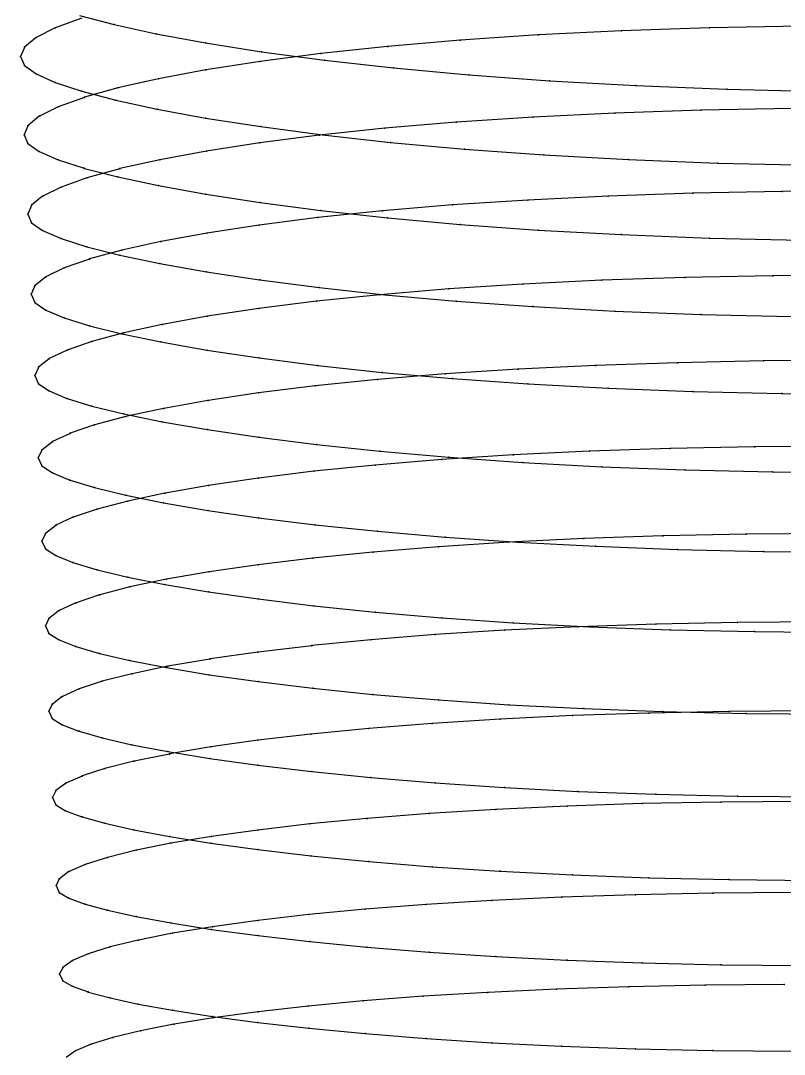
# Model space of a CAD drawing. Extents: x 0 to 4.67, y -4.5 to 1.66.
# Drawn here: x 0.191 to 0.741, y -2.796 to -2.052 of the extents above; entities that cross this region are included whole.
import ezdxf

# ---------------------------------------------------------------- set-up
doc = ezdxf.new("R2010")
doc.units = 0
doc.layers.get('0').update_dxf_attribs({"linetype": 'CONTINUOUS'})

msp = doc.modelspace()

# ---------------------------------------------------------------- linework, layer by layer
at = {"color": 4}
for points in [[(0.23485, -2.05025), (0.21571, -2.05727), (0.21564, -2.05729), (0.20194, -2.0642), (0.20185, -2.06426), (0.19364, -2.07121), (0.19355, -2.07134), (0.19078, -2.07795), (0.19355, -2.08445), (0.19355, -2.08445), (0.20185, -2.09043), (0.21562, -2.09661), (0.21564, -2.09662), (0.23483, -2.10291), (0.23485, -2.10291), (0.25939, -2.10932), (0.25939, -2.10932), (0.28913, -2.11576), (0.28913, -2.11576), (0.32394, -2.12214), (0.32394, -2.12214), (0.36366, -2.12834), (0.36368, -2.12834), (0.40808, -2.13422), (0.4081, -2.13422), (0.45701, -2.13965), (0.45704, -2.13965), (0.51021, -2.1445), (0.51022, -2.1445), (0.5674, -2.14866), (0.56743, -2.14866), (0.62835, -2.15204), (0.62837, -2.15204), (0.69273, -2.15455), (0.69273, -2.15455), (0.76023, -2.15613)], [(0.23309, -2.04826), (0.25806, -2.05487), (0.25806, -2.05487), (0.28834, -2.06151), (0.28834, -2.06151), (0.32376, -2.06808), (0.32376, -2.06809), (0.36418, -2.07447), (0.36421, -2.07447), (0.40939, -2.08052), (0.40942, -2.08052), (0.4592, -2.0861), (0.45922, -2.08611), (0.51334, -2.09109), (0.51335, -2.09109), (0.57154, -2.09536), (0.57157, -2.09536), (0.63357, -2.09882), (0.6336, -2.09882), (0.6991, -2.1014), (0.6991, -2.1014), (0.7678, -2.10302)], [(0.75291, -2.05595), (0.68664, -2.05727), (0.68656, -2.05727), (0.62338, -2.05941), (0.62332, -2.05942), (0.56349, -2.06239), (0.56343, -2.06239), (0.5073, -2.06615), (0.50721, -2.06615), (0.45502, -2.07062), (0.45496, -2.07063), (0.40694, -2.07573), (0.40687, -2.07573), (0.36328, -2.08137), (0.36322, -2.08138), (0.32426, -2.08744), (0.32417, -2.08746), (0.29006, -2.09384), (0.28997, -2.09386), (0.26082, -2.10047), (0.26074, -2.10049), (0.2367, -2.10723), (0.23663, -2.10725), (0.21782, -2.11407), (0.21776, -2.11409), (0.20429, -2.1208), (0.2042, -2.12085), (0.19614, -2.12761), (0.19605, -2.12774), (0.19333, -2.13414), (0.19605, -2.14048), (0.19605, -2.14048), (0.2042, -2.14626), (0.21774, -2.15224), (0.21776, -2.15225), (0.23661, -2.15833), (0.23663, -2.15834), (0.26074, -2.16454), (0.26074, -2.16454), (0.28997, -2.17079), (0.28997, -2.17079), (0.32417, -2.17698), (0.32417, -2.17698), (0.3632, -2.183), (0.36322, -2.183), (0.40685, -2.18871), (0.40687, -2.18871), (0.45493, -2.19399), (0.45496, -2.19399), (0.50721, -2.19871), (0.50721, -2.19871), (0.5634, -2.20276), (0.56343, -2.20276), (0.62329, -2.20605), (0.62332, -2.20605), (0.68655, -2.2085), (0.68656, -2.2085), (0.75288, -2.21005)], [(0.74582, -2.1152), (0.68068, -2.11649), (0.6806, -2.11649), (0.61851, -2.1186), (0.61845, -2.1186), (0.55966, -2.12151), (0.5596, -2.12151), (0.50443, -2.12517), (0.50435, -2.12518), (0.45305, -2.12953), (0.45299, -2.12954), (0.4058, -2.13451), (0.40574, -2.13451), (0.3629, -2.14), (0.36284, -2.14001), (0.32455, -2.1459), (0.32447, -2.14592), (0.29093, -2.15212), (0.29085, -2.15214), (0.26221, -2.15857), (0.26212, -2.15859), (0.23849, -2.16514), (0.23843, -2.16516), (0.21994, -2.17177), (0.21988, -2.1718), (0.20664, -2.17831), (0.20656, -2.17837), (0.19863, -2.18493), (0.19855, -2.18506), (0.19587, -2.19125), (0.19855, -2.19744), (0.19855, -2.19744), (0.20656, -2.20302), (0.21986, -2.2088), (0.21988, -2.20881), (0.23841, -2.2147), (0.23843, -2.21471), (0.26212, -2.22072), (0.26212, -2.22072), (0.29085, -2.22677), (0.29085, -2.22677), (0.32446, -2.23278), (0.32447, -2.23278), (0.36281, -2.23862), (0.36284, -2.23862), (0.40571, -2.24417), (0.40574, -2.24417), (0.45297, -2.2493), (0.45299, -2.2493), (0.50435, -2.25389), (0.50435, -2.25389), (0.55957, -2.25783), (0.5596, -2.25783), (0.61843, -2.26104), (0.61845, -2.26104), (0.6806, -2.26343), (0.6806, -2.26343), (0.74579, -2.26495)], [(0.80559, -2.17446), (0.73891, -2.17494), (0.73885, -2.17494), (0.67485, -2.17622), (0.67477, -2.17622), (0.61375, -2.17828), (0.61369, -2.17828), (0.55591, -2.18112), (0.55585, -2.18113), (0.50164, -2.1847), (0.50156, -2.18471), (0.45115, -2.18895), (0.45109, -2.18896), (0.40471, -2.19379), (0.40465, -2.1938), (0.36256, -2.19913), (0.3625, -2.19914), (0.32487, -2.20487), (0.32479, -2.20489), (0.29184, -2.21092), (0.29175, -2.21093), (0.2636, -2.21718), (0.26352, -2.2172), (0.2403, -2.22355), (0.24024, -2.22357), (0.22207, -2.22999), (0.22201, -2.23002), (0.209, -2.23633), (0.20892, -2.23639), (0.20113, -2.24275), (0.20105, -2.24288), (0.19842, -2.24887), (0.20105, -2.25491), (0.20105, -2.25491), (0.20892, -2.26029), (0.22199, -2.26588), (0.22201, -2.26589), (0.24022, -2.27159), (0.24024, -2.27159), (0.26352, -2.27741), (0.26352, -2.27741), (0.29175, -2.28327), (0.29175, -2.28327), (0.32478, -2.28909), (0.32479, -2.28909), (0.36247, -2.29476), (0.3625, -2.29476), (0.40463, -2.30014), (0.40465, -2.30014), (0.45107, -2.30513), (0.45109, -2.30513), (0.50156, -2.30959), (0.50156, -2.30959), (0.55583, -2.31343), (0.55585, -2.31343), (0.61367, -2.31655), (0.61369, -2.31655), (0.67476, -2.31888), (0.67477, -2.31888), (0.73882, -2.32037), (0.73885, -2.32037), (0.80556, -2.32096)], [(0.79771, -2.23508), (0.73218, -2.23557), (0.73212, -2.23557), (0.66921, -2.23682), (0.66914, -2.23682), (0.60917, -2.23884), (0.60911, -2.23884), (0.55232, -2.24162), (0.55226, -2.24162), (0.49898, -2.24511), (0.4989, -2.24511), (0.44936, -2.24925), (0.4493, -2.24925), (0.40372, -2.25396), (0.40366, -2.25396), (0.36228, -2.25915), (0.36223, -2.25916), (0.32524, -2.26473), (0.32516, -2.26474), (0.29278, -2.2706), (0.29269, -2.27062), (0.26503, -2.27668), (0.26495, -2.2767), (0.24213, -2.28287), (0.24207, -2.28289), (0.22421, -2.28912), (0.22415, -2.28914), (0.21136, -2.29526), (0.21128, -2.29532), (0.20363, -2.30149), (0.20355, -2.30162), (0.20096, -2.30742), (0.20355, -2.3133), (0.20355, -2.3133), (0.21128, -2.31849), (0.22413, -2.32389), (0.22415, -2.3239), (0.24205, -2.32941), (0.24207, -2.32941), (0.26495, -2.33504), (0.26495, -2.33504), (0.29269, -2.34071), (0.29269, -2.34071), (0.32516, -2.34635), (0.32516, -2.34635), (0.3622, -2.35185), (0.36223, -2.35185), (0.40364, -2.35707), (0.40366, -2.35707), (0.44928, -2.36191), (0.4493, -2.36191), (0.4989, -2.36625), (0.4989, -2.36625), (0.55224, -2.36998), (0.55226, -2.36998), (0.60908, -2.37302), (0.60911, -2.37302), (0.66913, -2.3753), (0.66914, -2.3753), (0.73209, -2.37675), (0.73212, -2.37675), (0.79768, -2.37734)], [(0.79003, -2.29644), (0.72562, -2.29692), (0.72557, -2.29693), (0.66374, -2.29816), (0.66366, -2.29816), (0.60472, -2.30014), (0.60466, -2.30014), (0.54885, -2.30285), (0.54879, -2.30286), (0.49642, -2.30625), (0.49634, -2.30626), (0.44765, -2.31029), (0.44759, -2.31029), (0.40279, -2.31487), (0.40273, -2.31488), (0.36207, -2.31992), (0.36201, -2.31993), (0.32566, -2.32534), (0.32558, -2.32535), (0.29375, -2.33104), (0.29367, -2.33106), (0.26648, -2.33694), (0.2664, -2.33696), (0.24397, -2.34294), (0.24391, -2.34296), (0.22636, -2.349), (0.2263, -2.34903), (0.21373, -2.35496), (0.21365, -2.35502), (0.20613, -2.361), (0.20605, -2.36113), (0.2035, -2.36673), (0.20605, -2.37247), (0.20605, -2.37247), (0.21365, -2.37747), (0.22628, -2.38268), (0.2263, -2.38269), (0.24389, -2.38801), (0.24391, -2.38802), (0.2664, -2.39346), (0.2664, -2.39346), (0.29367, -2.39895), (0.29367, -2.39895), (0.32558, -2.40441), (0.32558, -2.40441), (0.36199, -2.40973), (0.36201, -2.40974), (0.40271, -2.4148), (0.40273, -2.4148), (0.44757, -2.4195), (0.44759, -2.4195), (0.49634, -2.42371), (0.49634, -2.42371), (0.54876, -2.42734), (0.54879, -2.42734), (0.60464, -2.4303), (0.60466, -2.4303), (0.66366, -2.43252), (0.66366, -2.43252), (0.72554, -2.43394), (0.72557, -2.43394), (0.79, -2.43452)], [(0.78248, -2.3583), (0.71918, -2.35878), (0.71913, -2.35878), (0.65836, -2.35999), (0.65829, -2.36), (0.60036, -2.36193), (0.6003, -2.36193), (0.54545, -2.36458), (0.54539, -2.36458), (0.49393, -2.3679), (0.49385, -2.3679), (0.44599, -2.37182), (0.44593, -2.37183), (0.40191, -2.37628), (0.40185, -2.37628), (0.36188, -2.38118), (0.36182, -2.38119), (0.3261, -2.38645), (0.32602, -2.38646), (0.29474, -2.39198), (0.29466, -2.39199), (0.26794, -2.3977), (0.26786, -2.39772), (0.24582, -2.40352), (0.24576, -2.40354), (0.22851, -2.4094), (0.22845, -2.40942), (0.2161, -2.41517), (0.21602, -2.41522), (0.20863, -2.42102), (0.20855, -2.42115), (0.20605, -2.42655), (0.20855, -2.43214), (0.20855, -2.43214), (0.21602, -2.43696), (0.22843, -2.44199), (0.22845, -2.442), (0.24574, -2.44713), (0.24576, -2.44714), (0.26786, -2.45239), (0.26786, -2.45239), (0.29466, -2.4577), (0.29466, -2.4577), (0.32602, -2.46298), (0.32602, -2.46298), (0.3618, -2.46814), (0.36182, -2.46814), (0.40182, -2.47305), (0.40185, -2.47305), (0.44591, -2.47761), (0.44593, -2.47761), (0.49385, -2.4817), (0.49385, -2.4817), (0.54537, -2.48523), (0.54539, -2.48523), (0.60028, -2.48811), (0.6003, -2.48811), (0.65828, -2.49027), (0.65829, -2.49027), (0.7191, -2.49166), (0.71913, -2.49166), (0.78246, -2.49223)], [(0.77518, -2.42118), (0.71296, -2.42166), (0.71291, -2.42167), (0.65318, -2.42286), (0.65311, -2.42286), (0.59617, -2.42476), (0.59611, -2.42476), (0.54219, -2.42735), (0.54214, -2.42735), (0.49155, -2.43058), (0.49148, -2.43058), (0.44444, -2.4344), (0.44438, -2.43441), (0.4011, -2.43873), (0.40105, -2.43874), (0.36176, -2.4435), (0.36171, -2.44351), (0.32659, -2.44861), (0.32652, -2.44862), (0.29577, -2.45397), (0.29569, -2.45399), (0.26943, -2.45952), (0.26935, -2.45954), (0.24768, -2.46516), (0.24762, -2.46518), (0.23067, -2.47086), (0.23061, -2.47088), (0.21847, -2.47645), (0.21839, -2.4765), (0.21113, -2.48212), (0.21105, -2.48224), (0.20859, -2.48746), (0.21105, -2.49291), (0.21105, -2.49291), (0.21839, -2.49754), (0.23059, -2.50239), (0.23061, -2.5024), (0.2476, -2.50735), (0.24762, -2.50735), (0.26935, -2.51243), (0.26935, -2.51243), (0.29569, -2.51756), (0.29569, -2.51756), (0.32652, -2.52267), (0.32652, -2.52267), (0.36169, -2.52766), (0.36171, -2.52766), (0.40103, -2.53242), (0.40105, -2.53242), (0.44436, -2.53684), (0.44438, -2.53684), (0.49147, -2.54081), (0.49148, -2.54081), (0.54212, -2.54424), (0.54214, -2.54424), (0.59609, -2.54704), (0.59611, -2.54704), (0.6531, -2.54915), (0.65311, -2.54915), (0.71288, -2.55051), (0.71291, -2.55051), (0.77516, -2.55108)], [(0.768, -2.48466), (0.70685, -2.48514), (0.7068, -2.48514), (0.64809, -2.48632), (0.64802, -2.48632), (0.59206, -2.48817), (0.59201, -2.48818), (0.53901, -2.4907), (0.53896, -2.4907), (0.48924, -2.49385), (0.48917, -2.49385), (0.44294, -2.49757), (0.44288, -2.49757), (0.40035, -2.50177), (0.40029, -2.50178), (0.36168, -2.5064), (0.36162, -2.50641), (0.32711, -2.51136), (0.32704, -2.51137), (0.29682, -2.51656), (0.29674, -2.51658), (0.27093, -2.52194), (0.27085, -2.52196), (0.24955, -2.5274), (0.2495, -2.52742), (0.23283, -2.53292), (0.23278, -2.53294), (0.22085, -2.53833), (0.22077, -2.53838), (0.21363, -2.54382), (0.21355, -2.54394), (0.21114, -2.54898), (0.21355, -2.55428), (0.21355, -2.55428), (0.22077, -2.55873), (0.23276, -2.5634), (0.23278, -2.56341), (0.24948, -2.56818), (0.2495, -2.56819), (0.27085, -2.57309), (0.27085, -2.57309), (0.29674, -2.57804), (0.29674, -2.57804), (0.32704, -2.58298), (0.32704, -2.58298), (0.3616, -2.58781), (0.36162, -2.58781), (0.40027, -2.59242), (0.40029, -2.59242), (0.44286, -2.5967), (0.44288, -2.5967), (0.48917, -2.60056), (0.48917, -2.60056), (0.53894, -2.60389), (0.53896, -2.60389), (0.59198, -2.60661), (0.59201, -2.60661), (0.64802, -2.60866), (0.64802, -2.60866), (0.70677, -2.60999), (0.7068, -2.60999), (0.76798, -2.61055)], [(0.76094, -2.54868), (0.70084, -2.54916), (0.70079, -2.54916), (0.6431, -2.55032), (0.64303, -2.55032), (0.58803, -2.55214), (0.58798, -2.55214), (0.5359, -2.5546), (0.53585, -2.55461), (0.48699, -2.55767), (0.48691, -2.55767), (0.44148, -2.56129), (0.44143, -2.56129), (0.39962, -2.56537), (0.39957, -2.56538), (0.36163, -2.56986), (0.36157, -2.56987), (0.32766, -2.57467), (0.32758, -2.57468), (0.29788, -2.57971), (0.29781, -2.57973), (0.27244, -2.58492), (0.27236, -2.58494), (0.25144, -2.59021), (0.25138, -2.59023), (0.235, -2.59554), (0.23495, -2.59557), (0.22322, -2.60078), (0.22315, -2.60083), (0.21613, -2.60609), (0.21605, -2.60622), (0.21368, -2.61106), (0.21605, -2.61622), (0.21605, -2.61622), (0.22315, -2.6205), (0.23493, -2.62499), (0.23495, -2.625), (0.25136, -2.6296), (0.25138, -2.6296), (0.27236, -2.63432), (0.27236, -2.63432), (0.29781, -2.6391), (0.29781, -2.6391), (0.32758, -2.64388), (0.32758, -2.64388), (0.36155, -2.64855), (0.36157, -2.64855), (0.39955, -2.65301), (0.39957, -2.65301), (0.4414, -2.65716), (0.44143, -2.65716), (0.48691, -2.66089), (0.48691, -2.66089), (0.53582, -2.66413), (0.53585, -2.66413), (0.58796, -2.66678), (0.58798, -2.66678), (0.64302, -2.66877), (0.64303, -2.66877), (0.70076, -2.67007), (0.70079, -2.67007), (0.76091, -2.67063)], [(0.75405, -2.61378), (0.69499, -2.61426), (0.69494, -2.61426), (0.63824, -2.6154), (0.63817, -2.6154), (0.58413, -2.61718), (0.58407, -2.61718), (0.53289, -2.61958), (0.53284, -2.61959), (0.48482, -2.62257), (0.48475, -2.62258), (0.4401, -2.62609), (0.44005, -2.62609), (0.39897, -2.63005), (0.39891, -2.63006), (0.36162, -2.63441), (0.36157, -2.63442), (0.32824, -2.63907), (0.32816, -2.63908), (0.29898, -2.64395), (0.2989, -2.64397), (0.27397, -2.649), (0.2739, -2.64901), (0.25333, -2.65412), (0.25327, -2.65413), (0.23718, -2.65928), (0.23713, -2.6593), (0.2256, -2.66433), (0.22553, -2.66438), (0.21863, -2.66948), (0.21856, -2.6696), (0.21623, -2.67427), (0.21856, -2.67929), (0.21856, -2.67929), (0.22553, -2.6834), (0.23711, -2.68772), (0.23713, -2.68772), (0.25326, -2.69215), (0.25327, -2.69215), (0.2739, -2.6967), (0.2739, -2.6967), (0.2989, -2.70131), (0.2989, -2.70131), (0.32816, -2.70592), (0.32816, -2.70592), (0.36155, -2.71043), (0.36157, -2.71043), (0.39889, -2.71475), (0.39891, -2.71475), (0.44002, -2.71877), (0.44005, -2.71877), (0.48475, -2.72239), (0.48475, -2.72239), (0.53282, -2.72553), (0.53284, -2.72553), (0.58405, -2.7281), (0.58407, -2.7281), (0.63817, -2.73005), (0.63817, -2.73005), (0.69492, -2.73131), (0.69494, -2.73131), (0.75403, -2.73186)], [(0.74723, -2.67938), (0.6892, -2.67986), (0.68915, -2.67986), (0.63344, -2.68098), (0.63337, -2.68099), (0.58027, -2.68272), (0.58021, -2.68273), (0.52992, -2.68507), (0.52987, -2.68507), (0.48269, -2.68798), (0.48262, -2.68798), (0.43875, -2.69139), (0.43869, -2.6914), (0.39833, -2.69524), (0.39827, -2.69525), (0.36163, -2.69947), (0.36158, -2.69947), (0.32883, -2.70398), (0.32876, -2.70399), (0.30008, -2.70871), (0.30001, -2.70872), (0.27551, -2.71358), (0.27544, -2.7136), (0.25523, -2.71854), (0.25517, -2.71855), (0.23936, -2.72352), (0.23931, -2.72355), (0.22798, -2.72841), (0.22791, -2.72846), (0.22113, -2.73338), (0.22106, -2.7335), (0.21877, -2.73799), (0.22106, -2.74287), (0.22106, -2.74287), (0.22791, -2.74681), (0.23929, -2.75096), (0.23931, -2.75097), (0.25516, -2.75522), (0.25517, -2.75523), (0.27544, -2.7596), (0.27544, -2.7596), (0.30001, -2.76404), (0.30001, -2.76404), (0.32876, -2.76849), (0.32876, -2.76849), (0.36156, -2.77285), (0.36158, -2.77285), (0.39826, -2.77702), (0.39827, -2.77702), (0.43867, -2.78091), (0.43869, -2.78091), (0.48262, -2.78442), (0.48262, -2.78442), (0.52985, -2.78746), (0.52987, -2.78746), (0.58019, -2.78996), (0.58021, -2.78996), (0.63337, -2.79185), (0.63337, -2.79185), (0.68912, -2.79309), (0.68915, -2.79309), (0.74721, -2.79363)], [(0.74055, -2.74567), (0.7405, -2.74567), (0.68348, -2.74615), (0.68344, -2.74615), (0.6287, -2.74725), (0.62864, -2.74725), (0.57646, -2.74895), (0.57641, -2.74895), (0.527, -2.75124), (0.52695, -2.75124), (0.4806, -2.75407), (0.48053, -2.75407), (0.43743, -2.75738), (0.43738, -2.75739), (0.39772, -2.76112), (0.39767, -2.76112), (0.36167, -2.76521), (0.36162, -2.76522), (0.32944, -2.76958), (0.32937, -2.76959), (0.3012, -2.77415), (0.30113, -2.77417), (0.27706, -2.77887), (0.27699, -2.77889), (0.25713, -2.78365), (0.25708, -2.78367), (0.24155, -2.78847), (0.24149, -2.78849), (0.23037, -2.79319), (0.2303, -2.79323), (0.22364, -2.79799)]]:
    msp.add_lwpolyline(points, dxfattribs=at)
at = {"color": 2}
for p in [(0.21564, -2.05729, 37.1762), (0.21571, -2.05727, 37.1762), (0.25806, -2.05487, 36.2196), (0.25806, -2.05487, 36.2196), (0.62332, -2.05942, 38.1453), (0.62338, -2.05941, 38.1453), (0.68656, -2.05727, 38.1453), (0.68664, -2.05727, 38.1453), (0.20185, -2.06426, 37.1762), (0.20194, -2.0642, 37.1762), (0.28834, -2.06151, 36.2196), (0.28834, -2.06151, 36.2196), (0.50721, -2.06615, 38.1453), (0.5073, -2.06615, 38.1453), (0.56343, -2.06239, 38.1453), (0.56349, -2.06239, 38.1453), (0.19355, -2.07134, 37.1762), (0.19364, -2.07121, 37.1762), (0.32376, -2.06808, 36.2196), (0.32376, -2.06809, 36.2196), (0.36418, -2.07447, 36.2196), (0.36421, -2.07447, 36.2196), (0.45496, -2.07063, 38.1453), (0.45502, -2.07062, 38.1453), (0.19078, -2.07795, 37.1762), (0.36322, -2.08138, 38.1453), (0.36328, -2.08137, 38.1453), (0.40687, -2.07573, 38.1453), (0.40694, -2.07573, 38.1453), (0.40939, -2.08052, 36.2196), (0.40942, -2.08052, 36.2196), (0.19355, -2.08445, 37.1762), (0.19355, -2.08445, 37.1762), (0.32417, -2.08746, 38.1453), (0.32426, -2.08744, 38.1453), (0.4592, -2.0861, 36.2196), (0.45922, -2.08611, 36.2196), (0.20185, -2.09043, 37.1762), (0.21562, -2.09661, 37.1762), (0.21564, -2.09662, 37.1762), (0.28997, -2.09386, 38.1453), (0.29006, -2.09384, 38.1453), (0.51334, -2.09109, 36.2196), (0.51335, -2.09109, 36.2196), (0.57154, -2.09536, 36.2196), (0.57157, -2.09536, 36.2196), (0.23483, -2.10291, 37.1762), (0.23485, -2.10291, 37.1762), (0.26074, -2.10049, 38.1453), (0.26082, -2.10047, 38.1453), (0.63357, -2.09882, 36.2196), (0.6336, -2.09882, 36.2196), (0.6991, -2.1014, 36.2196), (0.6991, -2.1014, 36.2196), (0.23663, -2.10725, 38.1453), (0.2367, -2.10723, 38.1453), (0.25939, -2.10932, 37.1762), (0.25939, -2.10932, 37.1762), (0.21776, -2.11409, 38.1453), (0.21782, -2.11407, 38.1453), (0.28913, -2.11576, 37.1762), (0.28913, -2.11576, 37.1762), (0.61845, -2.1186, 39.1268), (0.61851, -2.1186, 39.1268), (0.6806, -2.11649, 39.1268), (0.68068, -2.11649, 39.1268), (0.2042, -2.12085, 38.1453), (0.20429, -2.1208, 38.1453), (0.32394, -2.12214, 37.1762), (0.32394, -2.12214, 37.1762), (0.50435, -2.12518, 39.1268), (0.50443, -2.12517, 39.1268), (0.5596, -2.12151, 39.1268), (0.55966, -2.12151, 39.1268), (0.19333, -2.13414, 38.1453), (0.19605, -2.12774, 38.1453), (0.19614, -2.12761, 38.1453), (0.36366, -2.12834, 37.1762), (0.36368, -2.12834, 37.1762), (0.40808, -2.13422, 37.1762), (0.4081, -2.13422, 37.1762), (0.45299, -2.12954, 39.1268), (0.45305, -2.12953, 39.1268), (0.19605, -2.14048, 38.1453), (0.19605, -2.14048, 38.1453), (0.36284, -2.14001, 39.1268), (0.3629, -2.14, 39.1268), (0.40574, -2.13451, 39.1268), (0.4058, -2.13451, 39.1268), (0.45701, -2.13965, 37.1762), (0.45704, -2.13965, 37.1762), (0.2042, -2.14626, 38.1453), (0.32447, -2.14592, 39.1268), (0.32455, -2.1459, 39.1268), (0.51021, -2.1445, 37.1762), (0.51022, -2.1445, 37.1762), (0.5674, -2.14866, 37.1762), (0.56743, -2.14866, 37.1762), (0.21774, -2.15224, 38.1453), (0.21776, -2.15225, 38.1453), (0.29085, -2.15214, 39.1268), (0.29093, -2.15212, 39.1268), (0.62835, -2.15204, 37.1762), (0.62837, -2.15204, 37.1762), (0.69273, -2.15455, 37.1762), (0.69273, -2.15455, 37.1762), (0.23661, -2.15833, 38.1453), (0.23663, -2.15834, 38.1453), (0.26212, -2.15859, 39.1268), (0.26221, -2.15857, 39.1268), (0.23843, -2.16516, 39.1268), (0.23849, -2.16514, 39.1268), (0.26074, -2.16454, 38.1453), (0.26074, -2.16454, 38.1453), (0.28997, -2.17079, 38.1453), (0.28997, -2.17079, 38.1453), (0.20656, -2.17837, 39.1268), (0.20664, -2.17831, 39.1268), (0.21988, -2.1718, 39.1268), (0.21994, -2.17177, 39.1268), (0.32417, -2.17698, 38.1453), (0.32417, -2.17698, 38.1453), (0.61369, -2.17828, 40.1208), (0.61375, -2.17828, 40.1208), (0.67477, -2.17622, 40.1208), (0.67485, -2.17622, 40.1208), (0.73885, -2.17494, 40.1208), (0.73891, -2.17494, 40.1208), (0.19855, -2.18506, 39.1268), (0.19863, -2.18493, 39.1268), (0.3632, -2.183, 38.1453), (0.36322, -2.183, 38.1453), (0.50156, -2.18471, 40.1208), (0.50164, -2.1847, 40.1208), (0.55585, -2.18113, 40.1208), (0.55591, -2.18112, 40.1208), (0.19587, -2.19125, 39.1268), (0.40465, -2.1938, 40.1208), (0.40471, -2.19379, 40.1208), (0.40685, -2.18871, 38.1453), (0.40687, -2.18871, 38.1453), (0.45109, -2.18896, 40.1208), (0.45115, -2.18895, 40.1208), (0.19855, -2.19744, 39.1268), (0.19855, -2.19744, 39.1268), (0.3625, -2.19914, 40.1208), (0.36256, -2.19913, 40.1208), (0.45493, -2.19399, 38.1453), (0.45496, -2.19399, 38.1453), (0.50721, -2.19871, 38.1453), (0.50721, -2.19871, 38.1453), (0.20656, -2.20302, 39.1268), (0.21986, -2.2088, 39.1268), (0.21988, -2.20881, 39.1268), (0.32479, -2.20489, 40.1208), (0.32487, -2.20487, 40.1208), (0.5634, -2.20276, 38.1453), (0.56343, -2.20276, 38.1453), (0.62329, -2.20605, 38.1453), (0.62332, -2.20605, 38.1453), (0.68655, -2.2085, 38.1453), (0.68656, -2.2085, 38.1453), (0.23841, -2.2147, 39.1268), (0.23843, -2.21471, 39.1268), (0.29175, -2.21093, 40.1208), (0.29184, -2.21092, 40.1208), (0.24024, -2.22357, 40.1208), (0.2403, -2.22355, 40.1208), (0.26212, -2.22072, 39.1268), (0.26212, -2.22072, 39.1268), (0.26352, -2.2172, 40.1208), (0.2636, -2.21718, 40.1208), (0.22201, -2.23002, 40.1208), (0.22207, -2.22999, 40.1208), (0.29085, -2.22677, 39.1268), (0.29085, -2.22677, 39.1268), (0.20892, -2.23639, 40.1208), (0.209, -2.23633, 40.1208), (0.32446, -2.23278, 39.1268), (0.32447, -2.23278, 39.1268), (0.66914, -2.23682, 41.1273), (0.66921, -2.23682, 41.1273), (0.73212, -2.23557, 41.1273), (0.73218, -2.23557, 41.1273), (0.20105, -2.24288, 40.1208), (0.20113, -2.24275, 40.1208), (0.36281, -2.23862, 39.1268), (0.36284, -2.23862, 39.1268), (0.40571, -2.24417, 39.1268), (0.40574, -2.24417, 39.1268), (0.4989, -2.24511, 41.1273), (0.49898, -2.24511, 41.1273), (0.55226, -2.24162, 41.1273), (0.55232, -2.24162, 41.1273), (0.60911, -2.23884, 41.1273), (0.60917, -2.23884, 41.1273), (0.19842, -2.24887, 40.1208), (0.4493, -2.24925, 41.1273), (0.44936, -2.24925, 41.1273), (0.45297, -2.2493, 39.1268), (0.45299, -2.2493, 39.1268), (0.20105, -2.25491, 40.1208), (0.20105, -2.25491, 40.1208), (0.20892, -2.26029, 40.1208), (0.36223, -2.25916, 41.1273), (0.36228, -2.25915, 41.1273), (0.40366, -2.25396, 41.1273), (0.40372, -2.25396, 41.1273), (0.50435, -2.25389, 39.1268), (0.50435, -2.25389, 39.1268), (0.55957, -2.25783, 39.1268), (0.5596, -2.25783, 39.1268), (0.22199, -2.26588, 40.1208), (0.22201, -2.26589, 40.1208), (0.32516, -2.26474, 41.1273), (0.32524, -2.26473, 41.1273), (0.61843, -2.26104, 39.1268), (0.61845, -2.26104, 39.1268), (0.6806, -2.26343, 39.1268), (0.6806, -2.26343, 39.1268), (0.24022, -2.27159, 40.1208), (0.24024, -2.27159, 40.1208), (0.29269, -2.27062, 41.1273), (0.29278, -2.2706, 41.1273), (0.24207, -2.28289, 41.1273), (0.24213, -2.28287, 41.1273), (0.26352, -2.27741, 40.1208), (0.26352, -2.27741, 40.1208), (0.26495, -2.2767, 41.1273), (0.26503, -2.27668, 41.1273), (0.22415, -2.28914, 41.1273), (0.22421, -2.28912, 41.1273), (0.29175, -2.28327, 40.1208), (0.29175, -2.28327, 40.1208), (0.32478, -2.28909, 40.1208), (0.32479, -2.28909, 40.1208), (0.21128, -2.29532, 41.1273), (0.21136, -2.29526, 41.1273), (0.36247, -2.29476, 40.1208), (0.3625, -2.29476, 40.1208), (0.72557, -2.29693, 42.1462), (0.72562, -2.29692, 42.1462), (0.20355, -2.30162, 41.1273), (0.20363, -2.30149, 41.1273), (0.40463, -2.30014, 40.1208), (0.40465, -2.30014, 40.1208), (0.45107, -2.30513, 40.1208), (0.45109, -2.30513, 40.1208), (0.54879, -2.30286, 42.1462), (0.54885, -2.30285, 42.1462), (0.60466, -2.30014, 42.1462), (0.60472, -2.30014, 42.1462), (0.66366, -2.29816, 42.1462), (0.66374, -2.29816, 42.1462), (0.20096, -2.30742, 41.1273), (0.44759, -2.31029, 42.1462), (0.44765, -2.31029, 42.1462), (0.49634, -2.30626, 42.1462), (0.49642, -2.30625, 42.1462), (0.50156, -2.30959, 40.1208), (0.50156, -2.30959, 40.1208), (0.20355, -2.3133, 41.1273), (0.20355, -2.3133, 41.1273), (0.21128, -2.31849, 41.1273), (0.36201, -2.31993, 42.1462), (0.36207, -2.31992, 42.1462), (0.40273, -2.31488, 42.1462), (0.40279, -2.31487, 42.1462), (0.55583, -2.31343, 40.1208), (0.55585, -2.31343, 40.1208), (0.61367, -2.31655, 40.1208), (0.61369, -2.31655, 40.1208), (0.67476, -2.31888, 40.1208), (0.67477, -2.31888, 40.1208), (0.73882, -2.32037, 40.1208), (0.73885, -2.32037, 40.1208), (0.22413, -2.32389, 41.1273), (0.22415, -2.3239, 41.1273), (0.32558, -2.32535, 42.1462), (0.32566, -2.32534, 42.1462), (0.24205, -2.32941, 41.1273), (0.24207, -2.32941, 41.1273), (0.26495, -2.33504, 41.1273), (0.26495, -2.33504, 41.1273), (0.29367, -2.33106, 42.1462), (0.29375, -2.33104, 42.1462), (0.2664, -2.33696, 42.1462), (0.26648, -2.33694, 42.1462), (0.29269, -2.34071, 41.1273), (0.29269, -2.34071, 41.1273), (0.2263, -2.34903, 42.1462), (0.22636, -2.349, 42.1462), (0.24391, -2.34296, 42.1462), (0.24397, -2.34294, 42.1462), (0.32516, -2.34635, 41.1273), (0.32516, -2.34635, 41.1273), (0.21365, -2.35502, 42.1462), (0.21373, -2.35496, 42.1462), (0.3622, -2.35185, 41.1273), (0.36223, -2.35185, 41.1273), (0.40364, -2.35707, 41.1273), (0.40366, -2.35707, 41.1273), (0.20605, -2.36113, 42.1462), (0.20613, -2.361, 42.1462), (0.44928, -2.36191, 41.1273), (0.4493, -2.36191, 41.1273), (0.54539, -2.36458, 43.1776), (0.54545, -2.36458, 43.1776), (0.6003, -2.36193, 43.1776), (0.60036, -2.36193, 43.1776), (0.65829, -2.36, 43.1776), (0.65836, -2.35999, 43.1776), (0.71913, -2.35878, 43.1776), (0.71918, -2.35878, 43.1776), (0.2035, -2.36673, 42.1462), (0.44593, -2.37183, 43.1776), (0.44599, -2.37182, 43.1776), (0.49385, -2.3679, 43.1776), (0.49393, -2.3679, 43.1776), (0.4989, -2.36625, 41.1273), (0.4989, -2.36625, 41.1273), (0.55224, -2.36998, 41.1273), (0.55226, -2.36998, 41.1273), (0.20605, -2.37247, 42.1462), (0.20605, -2.37247, 42.1462), (0.21365, -2.37747, 42.1462), (0.40185, -2.37628, 43.1776), (0.40191, -2.37628, 43.1776), (0.60908, -2.37302, 41.1273), (0.60911, -2.37302, 41.1273), (0.66913, -2.3753, 41.1273), (0.66914, -2.3753, 41.1273), (0.73209, -2.37675, 41.1273), (0.73212, -2.37675, 41.1273), (0.22628, -2.38268, 42.1462), (0.2263, -2.38269, 42.1462), (0.32602, -2.38646, 43.1776), (0.3261, -2.38645, 43.1776), (0.36182, -2.38119, 43.1776), (0.36188, -2.38118, 43.1776), (0.24389, -2.38801, 42.1462), (0.24391, -2.38802, 42.1462), (0.2664, -2.39346, 42.1462), (0.2664, -2.39346, 42.1462), (0.29466, -2.39199, 43.1776), (0.29474, -2.39198, 43.1776), (0.26786, -2.39772, 43.1776), (0.26794, -2.3977, 43.1776), (0.29367, -2.39895, 42.1462), (0.29367, -2.39895, 42.1462), (0.22845, -2.40942, 43.1776), (0.22851, -2.4094, 43.1776), (0.24576, -2.40354, 43.1776), (0.24582, -2.40352, 43.1776), (0.32558, -2.40441, 42.1462), (0.32558, -2.40441, 42.1462), (0.21602, -2.41522, 43.1776), (0.2161, -2.41517, 43.1776), (0.36199, -2.40973, 42.1462), (0.36201, -2.40974, 42.1462), (0.40271, -2.4148, 42.1462), (0.40273, -2.4148, 42.1462), (0.20855, -2.42115, 43.1776), (0.20863, -2.42102, 43.1776), (0.44757, -2.4195, 42.1462), (0.44759, -2.4195, 42.1462), (0.49634, -2.42371, 42.1462), (0.49634, -2.42371, 42.1462), (0.65311, -2.42286, 44.2215), (0.65318, -2.42286, 44.2215), (0.71291, -2.42167, 44.2215), (0.71296, -2.42166, 44.2215), (0.20605, -2.42655, 43.1776), (0.49148, -2.43058, 44.2215), (0.49155, -2.43058, 44.2215), (0.54214, -2.42735, 44.2215), (0.54219, -2.42735, 44.2215), (0.54876, -2.42734, 42.1462), (0.54879, -2.42734, 42.1462), (0.59611, -2.42476, 44.2215), (0.59617, -2.42476, 44.2215), (0.60464, -2.4303, 42.1462), (0.60466, -2.4303, 42.1462), (0.20855, -2.43214, 43.1776), (0.20855, -2.43214, 43.1776), (0.21602, -2.43696, 43.1776), (0.40105, -2.43874, 44.2215), (0.4011, -2.43873, 44.2215), (0.44438, -2.43441, 44.2215), (0.44444, -2.4344, 44.2215), (0.66366, -2.43252, 42.1462), (0.66366, -2.43252, 42.1462), (0.72554, -2.43394, 42.1462), (0.72557, -2.43394, 42.1462), (0.22843, -2.44199, 43.1776), (0.22845, -2.442, 43.1776), (0.36171, -2.44351, 44.2215), (0.36176, -2.4435, 44.2215), (0.24574, -2.44713, 43.1776), (0.24576, -2.44714, 43.1776), (0.26786, -2.45239, 43.1776), (0.26786, -2.45239, 43.1776), (0.29569, -2.45399, 44.2215), (0.29577, -2.45397, 44.2215), (0.32652, -2.44862, 44.2215), (0.32659, -2.44861, 44.2215), (0.26935, -2.45954, 44.2215), (0.26943, -2.45952, 44.2215), (0.29466, -2.4577, 43.1776), (0.29466, -2.4577, 43.1776), (0.24762, -2.46518, 44.2215), (0.24768, -2.46516, 44.2215), (0.32602, -2.46298, 43.1776), (0.32602, -2.46298, 43.1776), (0.3618, -2.46814, 43.1776), (0.36182, -2.46814, 43.1776), (0.21839, -2.4765, 44.2215), (0.21847, -2.47645, 44.2215), (0.23061, -2.47088, 44.2215), (0.23067, -2.47086, 44.2215), (0.40182, -2.47305, 43.1776), (0.40185, -2.47305, 43.1776), (0.21105, -2.48224, 44.2215), (0.21113, -2.48212, 44.2215), (0.44591, -2.47761, 43.1776), (0.44593, -2.47761, 43.1776), (0.49385, -2.4817, 43.1776), (0.49385, -2.4817, 43.1776), (0.20859, -2.48746, 44.2215), (0.53896, -2.4907, 45.2778), (0.53901, -2.4907, 45.2778), (0.54537, -2.48523, 43.1776), (0.54539, -2.48523, 43.1776), (0.59201, -2.48818, 45.2778), (0.59206, -2.48817, 45.2778), (0.60028, -2.48811, 43.1776), (0.6003, -2.48811, 43.1776), (0.64802, -2.48632, 45.2778), (0.64809, -2.48632, 45.2778), (0.65828, -2.49027, 43.1776), (0.65829, -2.49027, 43.1776), (0.7068, -2.48514, 45.2778), (0.70685, -2.48514, 45.2778), (0.21105, -2.49291, 44.2215), (0.21105, -2.49291, 44.2215), (0.21839, -2.49754, 44.2215), (0.44288, -2.49757, 45.2778), (0.44294, -2.49757, 45.2778), (0.48917, -2.49385, 45.2778), (0.48924, -2.49385, 45.2778), (0.7191, -2.49166, 43.1776), (0.71913, -2.49166, 43.1776), (0.23059, -2.50239, 44.2215), (0.23061, -2.5024, 44.2215), (0.40029, -2.50178, 45.2778), (0.40035, -2.50177, 45.2778), (0.2476, -2.50735, 44.2215), (0.24762, -2.50735, 44.2215), (0.26935, -2.51243, 44.2215), (0.26935, -2.51243, 44.2215), (0.32704, -2.51137, 45.2778), (0.32711, -2.51136, 45.2778), (0.36162, -2.50641, 45.2778), (0.36168, -2.5064, 45.2778), (0.29569, -2.51756, 44.2215), (0.29569, -2.51756, 44.2215), (0.29674, -2.51658, 45.2778), (0.29682, -2.51656, 45.2778), (0.2495, -2.52742, 45.2778), (0.24955, -2.5274, 45.2778), (0.27085, -2.52196, 45.2778), (0.27093, -2.52194, 45.2778), (0.32652, -2.52267, 44.2215), (0.32652, -2.52267, 44.2215), (0.36169, -2.52766, 44.2215), (0.36171, -2.52766, 44.2215), (0.23278, -2.53294, 45.2778), (0.23283, -2.53292, 45.2778), (0.40103, -2.53242, 44.2215), (0.40105, -2.53242, 44.2215), (0.22077, -2.53838, 45.2778), (0.22085, -2.53833, 45.2778), (0.44436, -2.53684, 44.2215), (0.44438, -2.53684, 44.2215), (0.49147, -2.54081, 44.2215), (0.49148, -2.54081, 44.2215), (0.21114, -2.54898, 45.2778), (0.21355, -2.54394, 45.2778), (0.21363, -2.54382, 45.2778), (0.54212, -2.54424, 44.2215), (0.54214, -2.54424, 44.2215), (0.59609, -2.54704, 44.2215), (0.59611, -2.54704, 44.2215), (0.64303, -2.55032, 46.3467), (0.6431, -2.55032, 46.3467), (0.6531, -2.54915, 44.2215), (0.65311, -2.54915, 44.2215), (0.70079, -2.54916, 46.3467), (0.70084, -2.54916, 46.3467), (0.71288, -2.55051, 44.2215), (0.71291, -2.55051, 44.2215), (0.21355, -2.55428, 45.2778), (0.21355, -2.55428, 45.2778), (0.48691, -2.55767, 46.3467), (0.48699, -2.55767, 46.3467), (0.53585, -2.55461, 46.3467), (0.5359, -2.5546, 46.3467), (0.58798, -2.55214, 46.3467), (0.58803, -2.55214, 46.3467), (0.22077, -2.55873, 45.2778), (0.23276, -2.5634, 45.2778), (0.23278, -2.56341, 45.2778), (0.39957, -2.56538, 46.3467), (0.39962, -2.56537, 46.3467), (0.44143, -2.56129, 46.3467), (0.44148, -2.56129, 46.3467), (0.24948, -2.56818, 45.2778), (0.2495, -2.56819, 45.2778), (0.27085, -2.57309, 45.2778), (0.27085, -2.57309, 45.2778), (0.36157, -2.56987, 46.3467), (0.36163, -2.56986, 46.3467), (0.29674, -2.57804, 45.2778), (0.29674, -2.57804, 45.2778), (0.29781, -2.57973, 46.3467), (0.29788, -2.57971, 46.3467), (0.32758, -2.57468, 46.3467), (0.32766, -2.57467, 46.3467), (0.27236, -2.58494, 46.3467), (0.27244, -2.58492, 46.3467), (0.32704, -2.58298, 45.2778), (0.32704, -2.58298, 45.2778), (0.3616, -2.58781, 45.2778), (0.36162, -2.58781, 45.2778), (0.23495, -2.59557, 46.3467), (0.235, -2.59554, 46.3467), (0.25138, -2.59023, 46.3467), (0.25144, -2.59021, 46.3467), (0.40027, -2.59242, 45.2778), (0.40029, -2.59242, 45.2778), (0.22315, -2.60083, 46.3467), (0.22322, -2.60078, 46.3467), (0.44286, -2.5967, 45.2778), (0.44288, -2.5967, 45.2778), (0.48917, -2.60056, 45.2778), (0.48917, -2.60056, 45.2778), (0.21605, -2.60622, 46.3467), (0.21613, -2.60609, 46.3467), (0.53894, -2.60389, 45.2778), (0.53896, -2.60389, 45.2778), (0.59198, -2.60661, 45.2778), (0.59201, -2.60661, 45.2778), (0.64802, -2.60866, 45.2778), (0.64802, -2.60866, 45.2778), (0.70677, -2.60999, 45.2778), (0.7068, -2.60999, 45.2778), (0.21368, -2.61106, 46.3467), (0.21605, -2.61622, 46.3467), (0.21605, -2.61622, 46.3467), (0.58407, -2.61718, 47.4279), (0.58413, -2.61718, 47.4279), (0.63817, -2.6154, 47.4279), (0.63824, -2.6154, 47.4279), (0.69494, -2.61426, 47.4279), (0.69499, -2.61426, 47.4279), (0.22315, -2.6205, 46.3467), (0.23493, -2.62499, 46.3467), (0.23495, -2.625, 46.3467), (0.48475, -2.62258, 47.4279), (0.48482, -2.62257, 47.4279), (0.53284, -2.61959, 47.4279), (0.53289, -2.61958, 47.4279), (0.25136, -2.6296, 46.3467), (0.25138, -2.6296, 46.3467), (0.39891, -2.63006, 47.4279), (0.39897, -2.63005, 47.4279), (0.44005, -2.62609, 47.4279), (0.4401, -2.62609, 47.4279), (0.27236, -2.63432, 46.3467), (0.27236, -2.63432, 46.3467), (0.29781, -2.6391, 46.3467), (0.29781, -2.6391, 46.3467), (0.32816, -2.63908, 47.4279), (0.32824, -2.63907, 47.4279), (0.36157, -2.63442, 47.4279), (0.36162, -2.63441, 47.4279), (0.2989, -2.64397, 47.4279), (0.29898, -2.64395, 47.4279), (0.32758, -2.64388, 46.3467), (0.32758, -2.64388, 46.3467), (0.25327, -2.65413, 47.4279), (0.25333, -2.65412, 47.4279), (0.2739, -2.64901, 47.4279), (0.27397, -2.649, 47.4279), (0.36155, -2.64855, 46.3467), (0.36157, -2.64855, 46.3467), (0.39955, -2.65301, 46.3467), (0.39957, -2.65301, 46.3467), (0.23713, -2.6593, 47.4279), (0.23718, -2.65928, 47.4279), (0.4414, -2.65716, 46.3467), (0.44143, -2.65716, 46.3467), (0.48691, -2.66089, 46.3467), (0.48691, -2.66089, 46.3467), (0.21856, -2.6696, 47.4279), (0.21863, -2.66948, 47.4279), (0.22553, -2.66438, 47.4279), (0.2256, -2.66433, 47.4279), (0.53582, -2.66413, 46.3467), (0.53585, -2.66413, 46.3467), (0.58796, -2.66678, 46.3467), (0.58798, -2.66678, 46.3467), (0.64302, -2.66877, 46.3467), (0.64303, -2.66877, 46.3467), (0.21623, -2.67427, 47.4279), (0.70076, -2.67007, 46.3467), (0.70079, -2.67007, 46.3467), (0.21856, -2.67929, 47.4279), (0.21856, -2.67929, 47.4279), (0.22553, -2.6834, 47.4279), (0.58021, -2.68273, 48.5217), (0.58027, -2.68272, 48.5217), (0.63337, -2.68099, 48.5217), (0.63344, -2.68098, 48.5217), (0.68915, -2.67986, 48.5217), (0.6892, -2.67986, 48.5217), (0.23711, -2.68772, 47.4279), (0.23713, -2.68772, 47.4279), (0.25326, -2.69215, 47.4279), (0.25327, -2.69215, 47.4279), (0.43869, -2.6914, 48.5217), (0.43875, -2.69139, 48.5217), (0.48262, -2.68798, 48.5217), (0.48269, -2.68798, 48.5217), (0.52987, -2.68507, 48.5217), (0.52992, -2.68507, 48.5217), (0.2739, -2.6967, 47.4279), (0.2739, -2.6967, 47.4279), (0.36158, -2.69947, 48.5217), (0.36163, -2.69947, 48.5217), (0.39827, -2.69525, 48.5217), (0.39833, -2.69524, 48.5217), (0.2989, -2.70131, 47.4279), (0.2989, -2.70131, 47.4279), (0.32816, -2.70592, 47.4279), (0.32816, -2.70592, 47.4279), (0.32876, -2.70399, 48.5217), (0.32883, -2.70398, 48.5217), (0.27544, -2.7136, 48.5217), (0.27551, -2.71358, 48.5217), (0.30001, -2.70872, 48.5217), (0.30008, -2.70871, 48.5217), (0.36155, -2.71043, 47.4279), (0.36157, -2.71043, 47.4279), (0.25517, -2.71855, 48.5217), (0.25523, -2.71854, 48.5217), (0.39889, -2.71475, 47.4279), (0.39891, -2.71475, 47.4279), (0.44002, -2.71877, 47.4279), (0.44005, -2.71877, 47.4279), (0.22791, -2.72846, 48.5217), (0.22798, -2.72841, 48.5217), (0.23931, -2.72355, 48.5217), (0.23936, -2.72352, 48.5217), (0.48475, -2.72239, 47.4279), (0.48475, -2.72239, 47.4279), (0.53282, -2.72553, 47.4279), (0.53284, -2.72553, 47.4279), (0.58405, -2.7281, 47.4279), (0.58407, -2.7281, 47.4279), (0.22106, -2.7335, 48.5217), (0.22113, -2.73338, 48.5217), (0.63817, -2.73005, 47.4279), (0.63817, -2.73005, 47.4279), (0.69492, -2.73131, 47.4279), (0.69494, -2.73131, 47.4279), (0.21877, -2.73799, 48.5217), (0.22106, -2.74287, 48.5217), (0.22106, -2.74287, 48.5217), (0.22791, -2.74681, 48.5217), (0.23929, -2.75096, 48.5217), (0.23931, -2.75097, 48.5217), (0.52695, -2.75124, 49.6279), (0.527, -2.75124, 49.6279), (0.57641, -2.74895, 49.6279), (0.57646, -2.74895, 49.6279), (0.62864, -2.74725, 49.6279), (0.6287, -2.74725, 49.6279), (0.68344, -2.74615, 49.6279), (0.68348, -2.74615, 49.6279), (0.7405, -2.74567, 49.6279), (0.25516, -2.75522, 48.5217), (0.25517, -2.75523, 48.5217), (0.43738, -2.75739, 49.6279), (0.43743, -2.75738, 49.6279), (0.48053, -2.75407, 49.6279), (0.4806, -2.75407, 49.6279), (0.27544, -2.7596, 48.5217), (0.27544, -2.7596, 48.5217), (0.30001, -2.76404, 48.5217), (0.30001, -2.76404, 48.5217), (0.36162, -2.76522, 49.6279), (0.36167, -2.76521, 49.6279), (0.39767, -2.76112, 49.6279), (0.39772, -2.76112, 49.6279), (0.32876, -2.76849, 48.5217), (0.32876, -2.76849, 48.5217), (0.32937, -2.76959, 49.6279), (0.32944, -2.76958, 49.6279), (0.36156, -2.77285, 48.5217), (0.36158, -2.77285, 48.5217), (0.27699, -2.77889, 49.6279), (0.27706, -2.77887, 49.6279), (0.30113, -2.77417, 49.6279), (0.3012, -2.77415, 49.6279), (0.39826, -2.77702, 48.5217), (0.39827, -2.77702, 48.5217), (0.43867, -2.78091, 48.5217), (0.43869, -2.78091, 48.5217), (0.24149, -2.78849, 49.6279), (0.24155, -2.78847, 49.6279), (0.25708, -2.78367, 49.6279), (0.25713, -2.78365, 49.6279), (0.48262, -2.78442, 48.5217), (0.48262, -2.78442, 48.5217), (0.52985, -2.78746, 48.5217), (0.52987, -2.78746, 48.5217), (0.2303, -2.79323, 49.6279), (0.23037, -2.79319, 49.6279), (0.58019, -2.78996, 48.5217), (0.58021, -2.78996, 48.5217), (0.63337, -2.79185, 48.5217), (0.63337, -2.79185, 48.5217), (0.68912, -2.79309, 48.5217), (0.68915, -2.79309, 48.5217)]:
    msp.add_point(p, dxfattribs=at)

doc.saveas('drawing.dxf')
